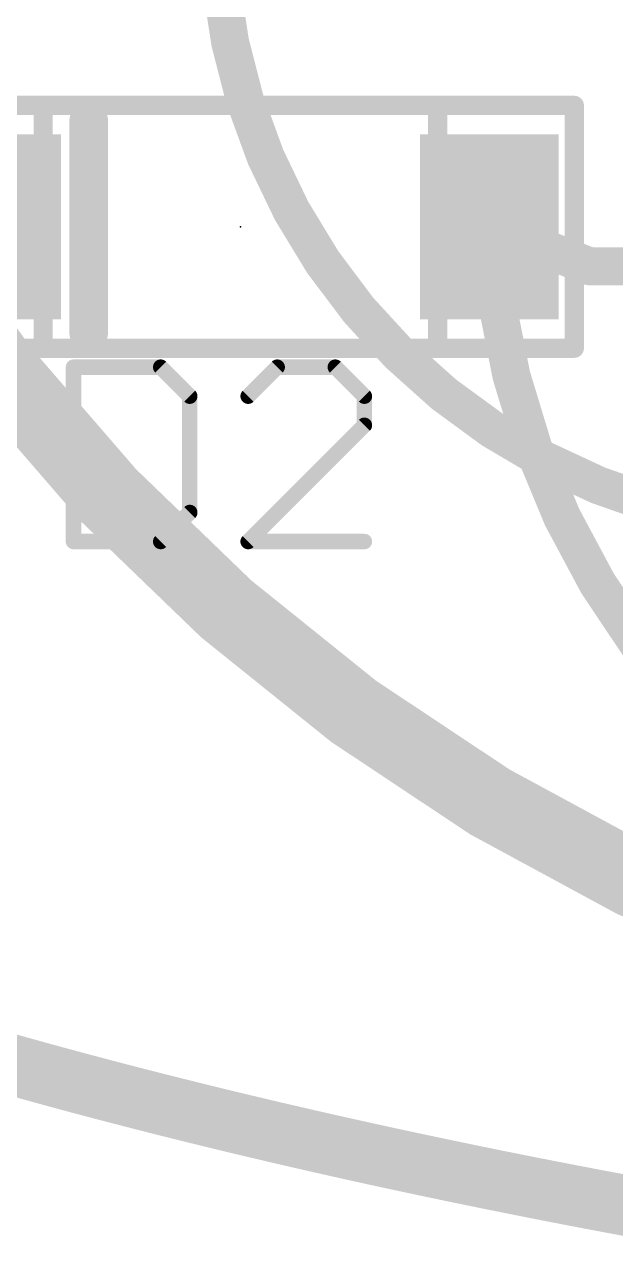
# Model space of a CAD drawing. Extents: x -10.2 to 70.2, y -5.2 to 30.2.
# Drawn here: x 6.48 to 10.37, y 1.02 to 9.03 of the extents above; entities that cross this region are included whole.
import ezdxf

# ---------------------------------------------------------------- set-up
doc = ezdxf.new("R2010")
doc.units = 0
for name, color, linetype in [('1', 22, 'CONTINUOUS'), ('16', 175, 'CONTINUOUS'), ('20', 7, 'CONTINUOUS'), ('21', 253, 'CONTINUOUS'), ('23', 7, 'CONTINUOUS'), ('25', 253, 'CONTINUOUS'), ('51', 253, 'CONTINUOUS')]:
    doc.layers.add(name, color=color, linetype=linetype)

# ---------------------------------------------------------------- blocks, each defined once
blk = doc.blocks.new('RECT')
blk.add_solid([(-0.5, -0.5), (0.5, -0.5), (-0.5, 0.5), (0.5, 0.5)])

msp = doc.modelspace()

# ---------------------------------------------------------------- linework, layer by layer
at = {"layer": '1', "const_width": 0.25}
for points in [[(9.54, 7.7), (10.2, 7.44)], [(10.2, 7.44), (15.54, 7.44)]]:
    msp.add_lwpolyline(points, dxfattribs=at)
at = {"layer": '1'}
for points, const_width in [([(9.5629, 7.7582, 1), (9.5171, 7.6418)], 0.125), ([(9.54, 7.7, 0.4142), (14.84, 2.9)], 0.25), ([(9.6024, 7.7031, 1), (9.4776, 7.6969)], 0.125), ([(10.2, 7.5025, 1), (10.2, 7.3775)], 0.125), ([(10.1771, 7.3818, 1), (10.2229, 7.4982)], 0.125)]:
    msp.add_lwpolyline(points, format="xyb", dxfattribs=dict(at, const_width=const_width))
at = {"layer": '16'}
for points, const_width in [([(7.75, 9.7, 0.4142), (11.8, 5.7)], 0.25), ([(5.15, 8.55, 0.2777), (15.7, 2.2)], 0.5)]:
    msp.add_lwpolyline(points, format="xyb", dxfattribs=dict(at, const_width=const_width))
at = {"layer": '20', "const_width": 0.4}
for points in [[(6.3554, 2.1886), (6.2754, 2.2112)], [(6.4355, 2.1661), (6.3554, 2.1886)], [(6.5156, 2.1437), (6.4355, 2.1661)], [(6.5957, 2.1216), (6.5156, 2.1437)], [(6.676, 2.0996), (6.5957, 2.1216)], [(6.7563, 2.0778), (6.676, 2.0996)], [(6.8366, 2.0562), (6.7563, 2.0778)], [(6.9171, 2.0348), (6.8366, 2.0562)], [(6.9976, 2.0135), (6.9171, 2.0348)], [(7.0781, 1.9924), (6.9976, 2.0135)], [(7.1587, 1.9715), (7.0781, 1.9924)], [(7.2394, 1.9507), (7.1587, 1.9715)], [(7.3201, 1.9301), (7.2394, 1.9507)], [(7.4009, 1.9096), (7.3201, 1.9301)], [(7.4817, 1.8893), (7.4009, 1.9096)], [(7.5626, 1.8692), (7.4817, 1.8893)], [(7.6435, 1.8492), (7.5626, 1.8692)], [(7.7245, 1.8293), (7.6435, 1.8492)], [(7.8056, 1.8096), (7.7245, 1.8293)], [(7.8867, 1.7901), (7.8056, 1.8096)], [(7.9678, 1.7707), (7.8867, 1.7901)], [(8.049, 1.7515), (7.9678, 1.7707)], [(8.1302, 1.7324), (8.049, 1.7515)], [(8.2114, 1.7135), (8.1302, 1.7324)], [(8.2927, 1.6947), (8.2114, 1.7135)], [(8.374, 1.676), (8.2927, 1.6947)], [(8.4554, 1.6575), (8.374, 1.676)], [(8.5368, 1.6392), (8.4554, 1.6575)], [(8.6182, 1.621), (8.5368, 1.6392)], [(8.6996, 1.6029), (8.6182, 1.621)], [(8.781, 1.585), (8.6996, 1.6029)], [(8.8625, 1.5672), (8.781, 1.585)], [(8.944, 1.5496), (8.8625, 1.5672)], [(9.0256, 1.5321), (8.944, 1.5496)], [(9.1071, 1.5147), (9.0256, 1.5321)], [(9.1887, 1.4975), (9.1071, 1.5147)], [(9.2703, 1.4804), (9.1887, 1.4975)], [(9.3519, 1.4634), (9.2703, 1.4804)], [(9.4335, 1.4466), (9.3519, 1.4634)], [(9.5152, 1.4299), (9.4335, 1.4466)], [(9.5968, 1.4133), (9.5152, 1.4299)], [(9.6785, 1.3969), (9.5968, 1.4133)], [(9.7602, 1.3806), (9.6785, 1.3969)], [(9.8419, 1.3644), (9.7602, 1.3806)], [(9.9236, 1.3484), (9.8419, 1.3644)], [(10.0053, 1.3324), (9.9236, 1.3484)], [(10.087, 1.3166), (10.0053, 1.3324)], [(10.1687, 1.301), (10.087, 1.3166)], [(10.2504, 1.2854), (10.1687, 1.301)], [(10.3322, 1.27), (10.2504, 1.2854)], [(10.4139, 1.2547), (10.3322, 1.27)], [(10.4956, 1.2395), (10.4139, 1.2547)], [(10.5773, 1.2244), (10.4956, 1.2395)]]:
    msp.add_lwpolyline(points, dxfattribs=at)
at = {"layer": '20', "const_width": 0.2}
for points in [[(6.3825, 2.2848, 1), (6.3283, 2.0923)], [(6.3281, 2.0924, 1), (6.3827, 2.2848)], [(6.4623, 2.2624, 1), (6.4087, 2.0697)], [(6.4084, 2.0698, 1), (6.4626, 2.2623)], [(6.5422, 2.2401, 1), (6.489, 2.0473)], [(6.4888, 2.0474, 1), (6.5424, 2.2401)], [(6.6221, 2.218, 1), (6.5693, 2.0251)], [(6.5691, 2.0252, 1), (6.6223, 2.218)], [(6.7022, 2.1961, 1), (6.6498, 2.0031)], [(6.6496, 2.0032, 1), (6.7024, 2.1961)], [(6.7823, 2.1744, 1), (6.7303, 1.9813)], [(6.7301, 1.9813, 1), (6.7825, 2.1743)], [(6.8623, 2.1528, 1), (6.8109, 1.9596)], [(6.8106, 1.9596, 1), (6.8626, 2.1528)], [(6.9427, 2.1314, 1), (6.8915, 1.9381)], [(6.8914, 1.9381, 1), (6.9428, 2.1314)], [(7.023, 2.1102, 1), (6.9722, 1.9168)], [(6.972, 1.9168, 1), (7.0232, 2.1102)], [(7.1032, 2.0892, 1), (7.053, 1.8956)], [(7.0527, 1.8957, 1), (7.1035, 2.0891)], [(7.1836, 2.0683, 1), (7.1338, 1.8746)], [(7.1336, 1.8747, 1), (7.1838, 2.0682)], [(7.2642, 2.0476, 1), (7.2146, 1.8538)], [(7.2145, 1.8538, 1), (7.2643, 2.0475)], [(7.3446, 2.027, 1), (7.2956, 1.8331)], [(7.2953, 1.8332, 1), (7.3449, 2.0269)], [(7.4253, 2.0066, 1), (7.3765, 1.8126)], [(7.3764, 1.8127, 1), (7.4254, 2.0065)], [(7.5059, 1.9863, 1), (7.4575, 1.7923)], [(7.4573, 1.7923, 1), (7.5061, 1.9863)], [(7.5866, 1.9662, 1), (7.5386, 1.7721)], [(7.5384, 1.7721, 1), (7.5868, 1.9662)], [(7.6673, 1.9463, 1), (7.6197, 1.752)], [(7.6195, 1.7521, 1), (7.6675, 1.9462)], [(7.7481, 1.9265, 1), (7.7009, 1.7321)], [(7.7007, 1.7322, 1), (7.7483, 1.9264)], [(7.829, 1.9068, 1), (7.7822, 1.7124)], [(7.782, 1.7125, 1), (7.8292, 1.9068)], [(7.9099, 1.8874, 1), (7.8635, 1.6928)], [(7.8633, 1.6929, 1), (7.9101, 1.8873)], [(7.9908, 1.868, 1), (7.9448, 1.6734)], [(7.9446, 1.6734, 1), (7.991, 1.868)], [(8.0719, 1.8488, 1), (8.0261, 1.6541)], [(8.026, 1.6542, 1), (8.072, 1.8488)], [(8.1529, 1.8298, 1), (8.1075, 1.635)], [(8.1073, 1.635, 1), (8.1531, 1.8297)], [(8.2339, 1.8109, 1), (8.1889, 1.616)], [(8.1887, 1.6161, 1), (8.2341, 1.8108)], [(8.315, 1.7921, 1), (8.2704, 1.5972)], [(8.2702, 1.5972, 1), (8.3152, 1.7921)], [(8.3962, 1.7735, 1), (8.3518, 1.5785)], [(8.3517, 1.5786, 1), (8.3963, 1.7735)], [(8.4774, 1.7551, 1), (8.4334, 1.56)], [(8.4332, 1.56, 1), (8.4776, 1.7551)], [(8.5586, 1.7368, 1), (8.515, 1.5416)], [(8.5148, 1.5416, 1), (8.5588, 1.7367)], [(8.6399, 1.7186, 1), (8.5965, 1.5234)], [(8.5964, 1.5234, 1), (8.64, 1.7186)], [(8.7211, 1.7006, 1), (8.6781, 1.5053)], [(8.6779, 1.5053, 1), (8.7213, 1.7005)], [(8.8023, 1.6827, 1), (8.7597, 1.4873)], [(8.7595, 1.4873, 1), (8.8025, 1.6827)], [(8.8837, 1.665, 1), (8.8413, 1.4695)], [(8.8412, 1.4695, 1), (8.8838, 1.6649)], [(8.965, 1.6473, 1), (8.923, 1.4518)], [(8.9228, 1.4518, 1), (8.9652, 1.6473)], [(9.0464, 1.6299, 1), (9.0048, 1.4343)], [(9.0046, 1.4343, 1), (9.0466, 1.6298)], [(9.1278, 1.6125, 1), (9.0864, 1.4169)], [(9.0863, 1.4169, 1), (9.1279, 1.6125)], [(9.2092, 1.5953, 1), (9.1682, 1.3996)], [(9.168, 1.3996, 1), (9.2094, 1.5953)], [(9.2907, 1.5783, 1), (9.2499, 1.3825)], [(9.2498, 1.3825, 1), (9.2908, 1.5783)], [(9.3721, 1.5614, 1), (9.3317, 1.3655)], [(9.3315, 1.3655, 1), (9.3723, 1.5613)], [(9.4535, 1.5446, 1), (9.4135, 1.3486)], [(9.4133, 1.3487, 1), (9.4537, 1.5445)], [(9.5351, 1.5279, 1), (9.4953, 1.3319)], [(9.4952, 1.3319, 1), (9.5352, 1.5279)], [(9.6165, 1.5114, 1), (9.5771, 1.3153)], [(9.5769, 1.3153, 1), (9.6167, 1.5113)], [(9.6981, 1.495, 1), (9.6589, 1.2988)], [(9.6588, 1.2989, 1), (9.6982, 1.4949)], [(9.7796, 1.4787, 1), (9.7408, 1.2825)], [(9.7406, 1.2825, 1), (9.7798, 1.4787)], [(9.8612, 1.4625, 1), (9.8226, 1.2663)], [(9.8225, 1.2663, 1), (9.8613, 1.4625)], [(9.9427, 1.4465, 1), (9.9045, 1.2502)], [(9.9043, 1.2502, 1), (9.9429, 1.4465)], [(10.0243, 1.4306, 1), (9.9863, 1.2343)], [(9.9862, 1.2343, 1), (10.0244, 1.4306)], [(10.1058, 1.4148, 1), (10.0682, 1.2184)], [(10.068, 1.2185, 1), (10.106, 1.4148)], [(10.1874, 1.3992, 1), (10.15, 1.2027)], [(10.1499, 1.2027, 1), (10.1875, 1.3992)], [(10.2689, 1.3837, 1), (10.2319, 1.1871)], [(10.2317, 1.1872, 1), (10.2691, 1.3836)], [(10.3506, 1.3682, 1), (10.3138, 1.1717)], [(10.3137, 1.1717, 1), (10.3507, 1.3682)], [(10.4322, 1.353, 1), (10.3956, 1.1563)], [(10.3955, 1.1564, 1), (10.4323, 1.3529)], [(10.5137, 1.3378, 1), (10.4775, 1.1411)]]:
    msp.add_lwpolyline(points, format="xyb", dxfattribs=at)
at = {"layer": '21'}
for points, const_width in [([(5.7, 8.5), (10.1, 8.5)], 0.127), ([(6.9, 7), (6.9, 8.4)], 0.254), ([(10.1, 8.5), (10.1, 6.9)], 0.127), ([(10.1, 6.9), (5.7, 6.9)], 0.127)]:
    msp.add_lwpolyline(points, dxfattribs=dict(at, const_width=const_width))
for points, const_width in [([(6.9635, 8.4, 1), (6.8365, 8.4)], 0.127), ([(10.1318, 8.5, 1), (10.0682, 8.5)], 0.0635), ([(10.1, 8.4682, 1), (10.1, 8.5318)], 0.0635), ([(6.8365, 7, 1), (6.9635, 7)], 0.127), ([(10.0682, 6.9, 1), (10.1318, 6.9)], 0.0635), ([(10.1, 6.8683, 1), (10.1, 6.9318)], 0.0635)]:
    msp.add_lwpolyline(points, format="xyb", dxfattribs=dict(at, const_width=const_width))
at = {"layer": '23'}
msp.add_point((7.9, 7.7), dxfattribs=at)
at = {"layer": '25', "const_width": 0.1016}
for points in [[(6.7998, 6.7752), (6.7998, 5.6258)], [(7.3745, 6.7752), (6.7998, 6.7752)], [(7.5661, 6.5836), (7.3745, 6.7752)], [(8.1424, 6.7752), (7.9508, 6.5836)], [(8.5255, 6.7752), (8.1424, 6.7752)], [(8.7171, 6.5836), (8.5255, 6.7752)], [(7.5661, 5.8174), (7.5661, 6.5836)], [(8.7171, 6.3921), (8.7171, 6.5836)], [(7.9508, 5.6258), (8.7171, 6.3921)], [(7.3745, 5.6258), (7.5661, 5.8174)], [(6.7998, 5.6258), (7.3745, 5.6258)], [(8.7171, 5.6258), (7.9508, 5.6258)]]:
    msp.add_lwpolyline(points, dxfattribs=at)
at = {"layer": '25', "const_width": 0.0508}
for points in [[(6.8252, 6.7752, 1), (6.7744, 6.7752)], [(6.7998, 6.8006, 1), (6.7998, 6.7498)], [(7.3925, 6.7931, 1), (7.3565, 6.7572)], [(7.3745, 6.7498, 1), (7.3745, 6.8006)], [(8.1424, 6.8006, 1), (8.1424, 6.7498)], [(8.1603, 6.7572, 1), (8.1244, 6.7931)], [(8.5434, 6.7931, 1), (8.5075, 6.7572)], [(8.5255, 6.7498, 1), (8.5255, 6.8006)], [(7.5915, 6.5836, 1), (7.5407, 6.5836)], [(7.5481, 6.5657, 1), (7.584, 6.6016)], [(7.9328, 6.6016, 1), (7.9688, 6.5657)], [(8.7424, 6.5836, 1), (8.6917, 6.5836)], [(8.6991, 6.5657, 1), (8.735, 6.6016)], [(8.6917, 6.3921, 1), (8.7424, 6.3921)], [(8.735, 6.3741, 1), (8.6991, 6.41)], [(7.584, 5.7994, 1), (7.5481, 5.8353)], [(7.5407, 5.8174, 1), (7.5915, 5.8174)], [(6.7998, 5.6512, 1), (6.7998, 5.6004)], [(6.7744, 5.6258, 1), (6.8252, 5.6258)], [(7.3565, 5.6438, 1), (7.3925, 5.6078)], [(7.3745, 5.6004, 1), (7.3745, 5.6512)], [(7.9328, 5.6438, 1), (7.9688, 5.6078)], [(7.9508, 5.6512, 1), (7.9508, 5.6004)], [(8.7171, 5.6004, 1), (8.7171, 5.6512)]]:
    msp.add_lwpolyline(points, format="xyb", dxfattribs=at)
at = {"layer": '51', "const_width": 0.0635}
for points in [[(6.6, 8.5318, 1), (6.6, 8.4682)], [(6.6318, 8.5, 1), (6.5683, 8.5)], [(9.2318, 8.5, 1), (9.1683, 8.5)], [(9.2, 8.4682, 1), (9.2, 8.5318)], [(6.6, 6.9318, 1), (6.6, 6.8683)], [(6.5683, 6.9, 1), (6.6318, 6.9)], [(9.1683, 6.9, 1), (9.2318, 6.9)], [(9.2, 6.8683, 1), (9.2, 6.9318)]]:
    msp.add_lwpolyline(points, format="xyb", dxfattribs=at)
at = {"layer": '51', "const_width": 0.127}
for points in [[(9.2, 8.5), (6.6, 8.5)], [(6.6, 8.5), (6.6, 6.9)], [(9.2, 6.9), (9.2, 8.5)], [(6.6, 6.9), (9.2, 6.9)]]:
    msp.add_lwpolyline(points, dxfattribs=at)

# ---------------------------------------------------------------- block references
at = {"layer": '1', "xscale": 0.915, "yscale": 1.22, "rotation": 180}
for p in [(6.26, 7.7), (9.54, 7.7)]:
    msp.add_blockref('RECT', p, dxfattribs=at)

doc.saveas('drawing.dxf')
